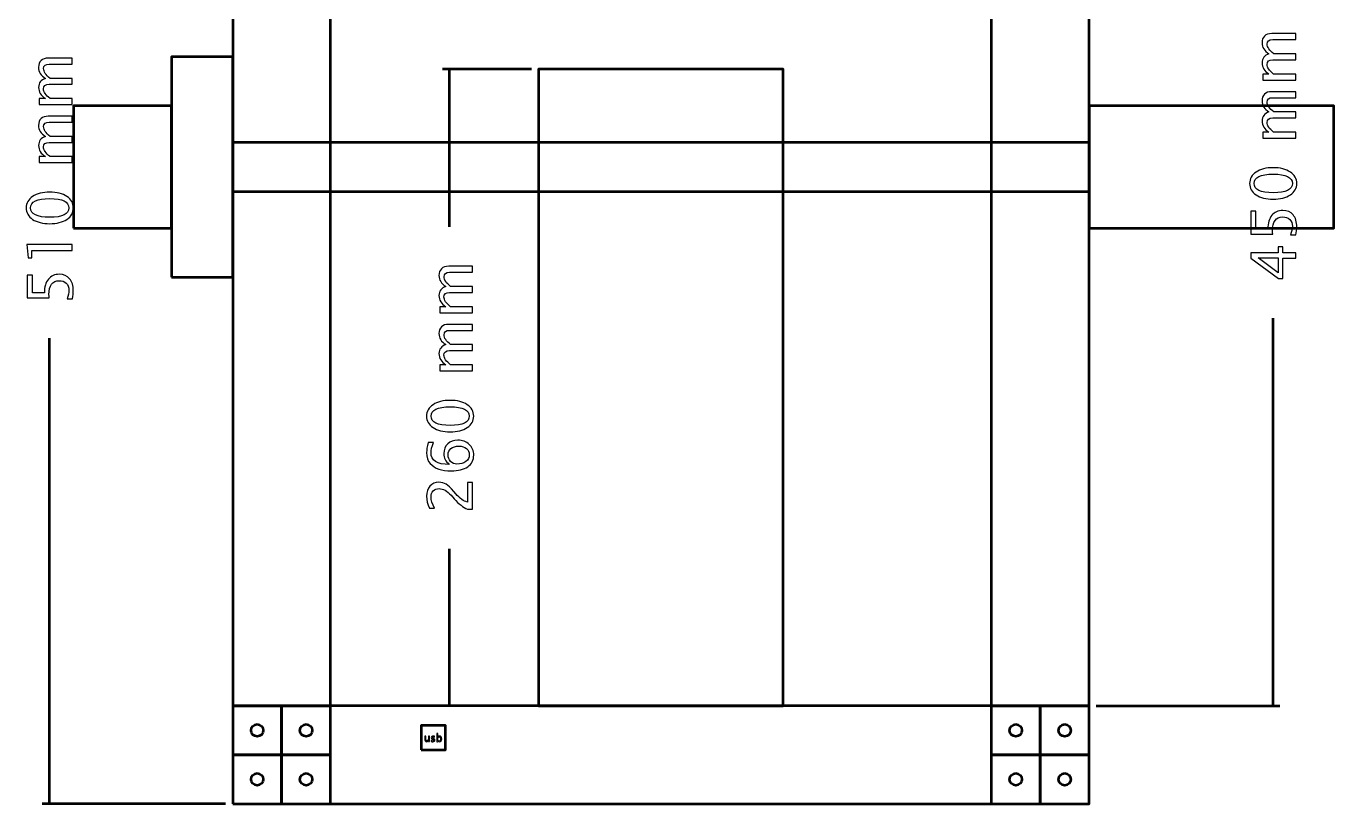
# Model space of a CAD drawing. Header units: centimetres. Extents: x -71 to 58, y -28 to 40.
# Drawn here: x -70.9 to -17.5, y -27.5 to 4.3 of the extents above; entities that cross this region are included whole.
import ezdxf

# ---------------------------------------------------------------- set-up
doc = ezdxf.new("R2010")
doc.units = ezdxf.units.CM
doc.header["$MEASUREMENT"] = 0
doc.layers.add('Layer 1', color=7, linetype='Continuous')

msp = doc.modelspace()

# ---------------------------------------------------------------- linework, layer by layer
at = {"layer": 'Layer 1', "lineweight": 53}
for points in [[(-62.5, -23.50001), (-58.5, -23.50001), (-58.5, 21.49999), (-62.5, 21.49999), (-62.5, -23.50001)], [(-31.5, -23.50001), (-27.5, -23.50001), (-27.5, 21.49999), (-31.5, 21.49999), (-31.5, -23.50001)], [(-65, -6.00001), (-62.5, -6.00001), (-62.5, 2.99999), (-65, 2.99999), (-65, -6.00001)], [(-49.99993, -23.50001), (-39.99993, -23.50001), (-39.99993, 2.49999), (-49.99993, 2.49999), (-49.99993, -23.50001)], [(-69, -4.00001), (-65, -4.00001), (-65, 0.99999), (-69, 0.99999), (-69, -4.00001)], [(-27.5, -4.00001), (-17.5, -4.00001), (-17.5, 0.99999), (-27.5, 0.99999), (-27.5, -4.00001)], [(-62.5, -2.50001), (-27.5, -2.50001), (-27.5, -0.50001), (-62.5, -0.50001), (-62.5, -2.50001)], [(-62.50001, -27.50001), (-58.50001, -27.50001), (-58.50001, -23.50001), (-62.50001, -23.50001), (-62.50001, -27.50001)], [(-62.50001, -25.50001), (-60.50001, -25.50001), (-60.50001, -23.50001), (-62.50001, -23.50001), (-62.50001, -25.50001)], [(-62.5, -27.50001), (-27.5, -27.50001), (-27.5, -23.50001), (-62.5, -23.50001), (-62.5, -27.50001)], [(-60.50001, -25.50001), (-58.50001, -25.50001), (-58.50001, -23.50001), (-60.50001, -23.50001), (-60.50001, -25.50001)], [(-31.5, -27.50001), (-27.5, -27.50001), (-27.5, -23.50001), (-31.5, -23.50001), (-31.5, -27.50001)], [(-31.5, -25.50001), (-29.5, -25.50001), (-29.5, -23.50001), (-31.5, -23.50001), (-31.5, -25.50001)], [(-29.5, -25.50001), (-27.5, -25.50001), (-27.5, -23.50001), (-29.5, -23.50001), (-29.5, -25.50001)], [(-54.80001, -25.30001), (-53.80001, -25.30001), (-53.80001, -24.30001), (-54.80001, -24.30001), (-54.80001, -25.30001)], [(-62.50001, -27.50001), (-60.50001, -27.50001), (-60.50001, -25.50001), (-62.50001, -25.50001), (-62.50001, -27.50001)], [(-60.50001, -27.50001), (-58.50001, -27.50001), (-58.50001, -25.50001), (-60.50001, -25.50001), (-60.50001, -27.50001)], [(-31.5, -27.50001), (-29.5, -27.50001), (-29.5, -25.50001), (-31.5, -25.50001), (-31.5, -27.50001)], [(-29.5, -27.50001), (-27.5, -27.50001), (-27.5, -25.50001), (-29.5, -25.50001), (-29.5, -27.50001)]]:
    msp.add_lwpolyline(points, close=True, dxfattribs=at)
for centre in [(-61.5, -24.5), (-59.5, -24.5), (-30.49999, -24.5), (-28.49999, -24.5), (-61.5, -26.5), (-59.5, -26.5), (-30.49999, -26.5), (-28.49999, -26.5)]:
    msp.add_ellipse(centre, major_axis=(0, 0.25), ratio=1, dxfattribs=at)
at = {"layer": 'Layer 1'}
for points, knots in [([(-19.05892, 2.05477), (-19.05892, 2.05477), (-20.40512, 2.05477), (-20.40512, 2.05477), (-20.40512, 2.05477), (-20.40512, 2.05477), (-20.40512, 2.29861), (-20.40512, 2.29861), (-20.40512, 2.29861), (-20.40512, 2.29861), (-20.1507, 2.29861), (-20.1507, 2.29861), (-20.1507, 2.29861), (-20.33908, 2.41757), (-20.43306, 2.56997), (-20.43306, 2.75666), (-20.43306, 2.75666), (-20.43306, 2.93657), (-20.33908, 3.05892), (-20.1507, 3.12411), (-20.1507, 3.12411), (-20.34077, 3.23968), (-20.4356, 3.39039), (-20.4356, 3.57538), (-20.4356, 3.57538), (-20.4356, 3.69349), (-20.40089, 3.78536), (-20.33104, 3.85097), (-20.33104, 3.85097), (-20.26119, 3.91659), (-20.1634, 3.94961), (-20.03767, 3.94961), (-20.03767, 3.94961), (-20.03767, 3.94961), (-19.05892, 3.94961), (-19.05892, 3.94961), (-19.05892, 3.94961), (-19.05892, 3.94961), (-19.05892, 3.70577), (-19.05892, 3.70577), (-19.05892, 3.70577), (-19.05892, 3.70577), (-19.99745, 3.70577), (-19.99745, 3.70577), (-19.99745, 3.70577), (-20.1507, 3.70577), (-20.22732, 3.64481), (-20.22732, 3.52289), (-20.22732, 3.52289), (-20.22732, 3.39631), (-20.138, 3.26339), (-19.95893, 3.12411), (-19.95893, 3.12411), (-19.95893, 3.12411), (-19.05892, 3.12411), (-19.05892, 3.12411), (-19.05892, 3.12411), (-19.05892, 3.12411), (-19.05892, 2.88027), (-19.05892, 2.88027), (-19.05892, 2.88027), (-19.05892, 2.88027), (-19.9983, 2.88027), (-19.9983, 2.88027), (-19.9983, 2.88027), (-20.15281, 2.88027), (-20.22986, 2.81846), (-20.22986, 2.69443), (-20.22986, 2.69443), (-20.22986, 2.57124), (-20.14011, 2.43916), (-19.9602, 2.29861), (-19.9602, 2.29861), (-19.9602, 2.29861), (-19.05892, 2.29861), (-19.05892, 2.29861), (-19.05892, 2.29861), (-19.05892, 2.29861), (-19.05892, 2.05477), (-19.05892, 2.05477)], [0, 0, 0, 0, 0.04761905, 0.04761905, 0.04761905, 0.04761905, 0.0952381, 0.0952381, 0.0952381, 0.0952381, 0.14285714, 0.14285714, 0.14285714, 0.14285714, 0.19047619, 0.19047619, 0.19047619, 0.19047619, 0.23809524, 0.23809524, 0.23809524, 0.23809524, 0.28571429, 0.28571429, 0.28571429, 0.28571429, 0.33333333, 0.33333333, 0.33333333, 0.33333333, 0.38095238, 0.38095238, 0.38095238, 0.38095238, 0.42857143, 0.42857143, 0.42857143, 0.42857143, 0.47619048, 0.47619048, 0.47619048, 0.47619048, 0.52380952, 0.52380952, 0.52380952, 0.52380952, 0.57142857, 0.57142857, 0.57142857, 0.57142857, 0.61904762, 0.61904762, 0.61904762, 0.61904762, 0.66666667, 0.66666667, 0.66666667, 0.66666667, 0.71428571, 0.71428571, 0.71428571, 0.71428571, 0.76190476, 0.76190476, 0.76190476, 0.76190476, 0.80952381, 0.80952381, 0.80952381, 0.80952381, 0.85714286, 0.85714286, 0.85714286, 0.85714286, 0.9047619, 0.9047619, 0.9047619, 0.9047619, 1, 1, 1, 1]), ([(-69.05893, 1.05477), (-69.05893, 1.05477), (-70.40513, 1.05477), (-70.40513, 1.05477), (-70.40513, 1.05477), (-70.40513, 1.05477), (-70.40513, 1.29861), (-70.40513, 1.29861), (-70.40513, 1.29861), (-70.40513, 1.29861), (-70.15071, 1.29861), (-70.15071, 1.29861), (-70.15071, 1.29861), (-70.33909, 1.41757), (-70.43307, 1.56997), (-70.43307, 1.75666), (-70.43307, 1.75666), (-70.43307, 1.93657), (-70.33909, 2.05892), (-70.15071, 2.12411), (-70.15071, 2.12411), (-70.34078, 2.23968), (-70.43561, 2.39039), (-70.43561, 2.57538), (-70.43561, 2.57538), (-70.43561, 2.69349), (-70.4009, 2.78536), (-70.33105, 2.85097), (-70.33105, 2.85097), (-70.2612, 2.91659), (-70.16341, 2.94961), (-70.03768, 2.94961), (-70.03768, 2.94961), (-70.03768, 2.94961), (-69.05893, 2.94961), (-69.05893, 2.94961), (-69.05893, 2.94961), (-69.05893, 2.94961), (-69.05893, 2.70577), (-69.05893, 2.70577), (-69.05893, 2.70577), (-69.05893, 2.70577), (-69.99746, 2.70577), (-69.99746, 2.70577), (-69.99746, 2.70577), (-70.15071, 2.70577), (-70.22733, 2.64481), (-70.22733, 2.52289), (-70.22733, 2.52289), (-70.22733, 2.39631), (-70.13801, 2.26339), (-69.95894, 2.12411), (-69.95894, 2.12411), (-69.95894, 2.12411), (-69.05893, 2.12411), (-69.05893, 2.12411), (-69.05893, 2.12411), (-69.05893, 2.12411), (-69.05893, 1.88027), (-69.05893, 1.88027), (-69.05893, 1.88027), (-69.05893, 1.88027), (-69.99831, 1.88027), (-69.99831, 1.88027), (-69.99831, 1.88027), (-70.15282, 1.88027), (-70.22987, 1.81846), (-70.22987, 1.69443), (-70.22987, 1.69443), (-70.22987, 1.57124), (-70.14012, 1.43916), (-69.96021, 1.29861), (-69.96021, 1.29861), (-69.96021, 1.29861), (-69.05893, 1.29861), (-69.05893, 1.29861), (-69.05893, 1.29861), (-69.05893, 1.29861), (-69.05893, 1.05477), (-69.05893, 1.05477)], [0, 0, 0, 0, 0.04761905, 0.04761905, 0.04761905, 0.04761905, 0.0952381, 0.0952381, 0.0952381, 0.0952381, 0.14285714, 0.14285714, 0.14285714, 0.14285714, 0.19047619, 0.19047619, 0.19047619, 0.19047619, 0.23809524, 0.23809524, 0.23809524, 0.23809524, 0.28571429, 0.28571429, 0.28571429, 0.28571429, 0.33333333, 0.33333333, 0.33333333, 0.33333333, 0.38095238, 0.38095238, 0.38095238, 0.38095238, 0.42857143, 0.42857143, 0.42857143, 0.42857143, 0.47619048, 0.47619048, 0.47619048, 0.47619048, 0.52380952, 0.52380952, 0.52380952, 0.52380952, 0.57142857, 0.57142857, 0.57142857, 0.57142857, 0.61904762, 0.61904762, 0.61904762, 0.61904762, 0.66666667, 0.66666667, 0.66666667, 0.66666667, 0.71428571, 0.71428571, 0.71428571, 0.71428571, 0.76190476, 0.76190476, 0.76190476, 0.76190476, 0.80952381, 0.80952381, 0.80952381, 0.80952381, 0.85714286, 0.85714286, 0.85714286, 0.85714286, 0.9047619, 0.9047619, 0.9047619, 0.9047619, 1, 1, 1, 1]), ([(-19.05892, -0.31674), (-19.05892, -0.31674), (-20.40512, -0.31674), (-20.40512, -0.31674), (-20.40512, -0.31674), (-20.40512, -0.31674), (-20.40512, -0.0729), (-20.40512, -0.0729), (-20.40512, -0.0729), (-20.40512, -0.0729), (-20.1507, -0.0729), (-20.1507, -0.0729), (-20.1507, -0.0729), (-20.33908, 0.04606), (-20.43306, 0.19846), (-20.43306, 0.38515), (-20.43306, 0.38515), (-20.43306, 0.56506), (-20.33908, 0.68741), (-20.1507, 0.7526), (-20.1507, 0.7526), (-20.34077, 0.86817), (-20.4356, 1.01888), (-20.4356, 1.20387), (-20.4356, 1.20387), (-20.4356, 1.32198), (-20.40089, 1.41385), (-20.33104, 1.47946), (-20.33104, 1.47946), (-20.26119, 1.54508), (-20.1634, 1.5781), (-20.03767, 1.5781), (-20.03767, 1.5781), (-20.03767, 1.5781), (-19.05892, 1.5781), (-19.05892, 1.5781), (-19.05892, 1.5781), (-19.05892, 1.5781), (-19.05892, 1.33426), (-19.05892, 1.33426), (-19.05892, 1.33426), (-19.05892, 1.33426), (-19.99745, 1.33426), (-19.99745, 1.33426), (-19.99745, 1.33426), (-20.1507, 1.33426), (-20.22732, 1.2733), (-20.22732, 1.15138), (-20.22732, 1.15138), (-20.22732, 1.0248), (-20.138, 0.89188), (-19.95893, 0.7526), (-19.95893, 0.7526), (-19.95893, 0.7526), (-19.05892, 0.7526), (-19.05892, 0.7526), (-19.05892, 0.7526), (-19.05892, 0.7526), (-19.05892, 0.50876), (-19.05892, 0.50876), (-19.05892, 0.50876), (-19.05892, 0.50876), (-19.9983, 0.50876), (-19.9983, 0.50876), (-19.9983, 0.50876), (-20.15281, 0.50876), (-20.22986, 0.44695), (-20.22986, 0.32292), (-20.22986, 0.32292), (-20.22986, 0.19973), (-20.14011, 0.06765), (-19.9602, -0.0729), (-19.9602, -0.0729), (-19.9602, -0.0729), (-19.05892, -0.0729), (-19.05892, -0.0729), (-19.05892, -0.0729), (-19.05892, -0.0729), (-19.05892, -0.31674), (-19.05892, -0.31674)], [0, 0, 0, 0, 0.04761905, 0.04761905, 0.04761905, 0.04761905, 0.0952381, 0.0952381, 0.0952381, 0.0952381, 0.14285714, 0.14285714, 0.14285714, 0.14285714, 0.19047619, 0.19047619, 0.19047619, 0.19047619, 0.23809524, 0.23809524, 0.23809524, 0.23809524, 0.28571429, 0.28571429, 0.28571429, 0.28571429, 0.33333333, 0.33333333, 0.33333333, 0.33333333, 0.38095238, 0.38095238, 0.38095238, 0.38095238, 0.42857143, 0.42857143, 0.42857143, 0.42857143, 0.47619048, 0.47619048, 0.47619048, 0.47619048, 0.52380952, 0.52380952, 0.52380952, 0.52380952, 0.57142857, 0.57142857, 0.57142857, 0.57142857, 0.61904762, 0.61904762, 0.61904762, 0.61904762, 0.66666667, 0.66666667, 0.66666667, 0.66666667, 0.71428571, 0.71428571, 0.71428571, 0.71428571, 0.76190476, 0.76190476, 0.76190476, 0.76190476, 0.80952381, 0.80952381, 0.80952381, 0.80952381, 0.85714286, 0.85714286, 0.85714286, 0.85714286, 0.9047619, 0.9047619, 0.9047619, 0.9047619, 1, 1, 1, 1]), ([(-69.05893, -1.31674), (-69.05893, -1.31674), (-70.40513, -1.31674), (-70.40513, -1.31674), (-70.40513, -1.31674), (-70.40513, -1.31674), (-70.40513, -1.0729), (-70.40513, -1.0729), (-70.40513, -1.0729), (-70.40513, -1.0729), (-70.15071, -1.0729), (-70.15071, -1.0729), (-70.15071, -1.0729), (-70.33909, -0.95394), (-70.43307, -0.80154), (-70.43307, -0.61485), (-70.43307, -0.61485), (-70.43307, -0.43494), (-70.33909, -0.31259), (-70.15071, -0.2474), (-70.15071, -0.2474), (-70.34078, -0.13183), (-70.43561, 0.01888), (-70.43561, 0.20387), (-70.43561, 0.20387), (-70.43561, 0.32198), (-70.4009, 0.41385), (-70.33105, 0.47946), (-70.33105, 0.47946), (-70.2612, 0.54508), (-70.16341, 0.5781), (-70.03768, 0.5781), (-70.03768, 0.5781), (-70.03768, 0.5781), (-69.05893, 0.5781), (-69.05893, 0.5781), (-69.05893, 0.5781), (-69.05893, 0.5781), (-69.05893, 0.33426), (-69.05893, 0.33426), (-69.05893, 0.33426), (-69.05893, 0.33426), (-69.99746, 0.33426), (-69.99746, 0.33426), (-69.99746, 0.33426), (-70.15071, 0.33426), (-70.22733, 0.2733), (-70.22733, 0.15138), (-70.22733, 0.15138), (-70.22733, 0.0248), (-70.13801, -0.10812), (-69.95894, -0.2474), (-69.95894, -0.2474), (-69.95894, -0.2474), (-69.05893, -0.2474), (-69.05893, -0.2474), (-69.05893, -0.2474), (-69.05893, -0.2474), (-69.05893, -0.49124), (-69.05893, -0.49124), (-69.05893, -0.49124), (-69.05893, -0.49124), (-69.99831, -0.49124), (-69.99831, -0.49124), (-69.99831, -0.49124), (-70.15282, -0.49124), (-70.22987, -0.55305), (-70.22987, -0.67708), (-70.22987, -0.67708), (-70.22987, -0.80027), (-70.14012, -0.93235), (-69.96021, -1.0729), (-69.96021, -1.0729), (-69.96021, -1.0729), (-69.05893, -1.0729), (-69.05893, -1.0729), (-69.05893, -1.0729), (-69.05893, -1.0729), (-69.05893, -1.31674), (-69.05893, -1.31674)], [0, 0, 0, 0, 0.04761905, 0.04761905, 0.04761905, 0.04761905, 0.0952381, 0.0952381, 0.0952381, 0.0952381, 0.14285714, 0.14285714, 0.14285714, 0.14285714, 0.19047619, 0.19047619, 0.19047619, 0.19047619, 0.23809524, 0.23809524, 0.23809524, 0.23809524, 0.28571429, 0.28571429, 0.28571429, 0.28571429, 0.33333333, 0.33333333, 0.33333333, 0.33333333, 0.38095238, 0.38095238, 0.38095238, 0.38095238, 0.42857143, 0.42857143, 0.42857143, 0.42857143, 0.47619048, 0.47619048, 0.47619048, 0.47619048, 0.52380952, 0.52380952, 0.52380952, 0.52380952, 0.57142857, 0.57142857, 0.57142857, 0.57142857, 0.61904762, 0.61904762, 0.61904762, 0.61904762, 0.66666667, 0.66666667, 0.66666667, 0.66666667, 0.71428571, 0.71428571, 0.71428571, 0.71428571, 0.76190476, 0.76190476, 0.76190476, 0.76190476, 0.80952381, 0.80952381, 0.80952381, 0.80952381, 0.85714286, 0.85714286, 0.85714286, 0.85714286, 0.9047619, 0.9047619, 0.9047619, 0.9047619, 1, 1, 1, 1]), ([(-19.0132, -2.16756), (-19.0132, -2.36018), (-19.10168, -2.51554), (-19.27821, -2.63323), (-19.27821, -2.63323), (-19.45474, -2.75134), (-19.68757, -2.81018), (-19.97713, -2.81018), (-19.97713, -2.81018), (-20.26669, -2.81018), (-20.49952, -2.75134), (-20.67605, -2.63323), (-20.67605, -2.63323), (-20.85258, -2.51554), (-20.94106, -2.36018), (-20.94106, -2.16756), (-20.94106, -2.16756), (-20.94106, -1.9741), (-20.85301, -1.81873), (-20.6769, -1.70105), (-20.6769, -1.70105), (-20.50079, -1.58378), (-20.26754, -1.52494), (-19.97713, -1.52494), (-19.97713, -1.52494), (-19.68757, -1.52494), (-19.45474, -1.58378), (-19.27821, -1.70105), (-19.27821, -1.70105), (-19.10168, -1.81873), (-19.0132, -1.9741), (-19.0132, -2.16756)], [0, 0, 0, 0, 0.11111111, 0.11111111, 0.11111111, 0.11111111, 0.22222222, 0.22222222, 0.22222222, 0.22222222, 0.33333333, 0.33333333, 0.33333333, 0.33333333, 0.44444444, 0.44444444, 0.44444444, 0.44444444, 0.55555556, 0.55555556, 0.55555556, 0.55555556, 0.66666667, 0.66666667, 0.66666667, 0.66666667, 0.77777778, 0.77777778, 0.77777778, 0.77777778, 1, 1, 1, 1]), ([(-19.19608, -2.16798), (-19.19608, -1.91356), (-19.45643, -1.78656), (-19.97713, -1.78656), (-19.97713, -1.78656), (-20.49783, -1.78656), (-20.75818, -1.91356), (-20.75818, -2.16798), (-20.75818, -2.16798), (-20.75818, -2.42156), (-20.49783, -2.54856), (-19.97713, -2.54856), (-19.97713, -2.54856), (-19.45643, -2.54856), (-19.19608, -2.42156), (-19.19608, -2.16798)], [0, 0, 0, 0, 0.2, 0.2, 0.2, 0.2, 0.4, 0.4, 0.4, 0.4, 0.6, 0.6, 0.6, 0.6, 1, 1, 1, 1]), ([(-69.01321, -3.16756), (-69.01321, -3.36018), (-69.10169, -3.51554), (-69.27822, -3.63323), (-69.27822, -3.63323), (-69.45475, -3.75134), (-69.68758, -3.81018), (-69.97714, -3.81018), (-69.97714, -3.81018), (-70.2667, -3.81018), (-70.49953, -3.75134), (-70.67606, -3.63323), (-70.67606, -3.63323), (-70.85259, -3.51554), (-70.94107, -3.36018), (-70.94107, -3.16756), (-70.94107, -3.16756), (-70.94107, -2.9741), (-70.85302, -2.81873), (-70.67691, -2.70105), (-70.67691, -2.70105), (-70.5008, -2.58378), (-70.26755, -2.52494), (-69.97714, -2.52494), (-69.97714, -2.52494), (-69.68758, -2.52494), (-69.45475, -2.58378), (-69.27822, -2.70105), (-69.27822, -2.70105), (-69.10169, -2.81873), (-69.01321, -2.9741), (-69.01321, -3.16756)], [0, 0, 0, 0, 0.11111111, 0.11111111, 0.11111111, 0.11111111, 0.22222222, 0.22222222, 0.22222222, 0.22222222, 0.33333333, 0.33333333, 0.33333333, 0.33333333, 0.44444444, 0.44444444, 0.44444444, 0.44444444, 0.55555556, 0.55555556, 0.55555556, 0.55555556, 0.66666667, 0.66666667, 0.66666667, 0.66666667, 0.77777778, 0.77777778, 0.77777778, 0.77777778, 1, 1, 1, 1]), ([(-69.19609, -3.16798), (-69.19609, -2.91356), (-69.45644, -2.78656), (-69.97714, -2.78656), (-69.97714, -2.78656), (-70.49784, -2.78656), (-70.75819, -2.91356), (-70.75819, -3.16798), (-70.75819, -3.16798), (-70.75819, -3.42156), (-70.49784, -3.54856), (-69.97714, -3.54856), (-69.97714, -3.54856), (-69.45644, -3.54856), (-69.19609, -3.42156), (-69.19609, -3.16798)], [0, 0, 0, 0, 0.2, 0.2, 0.2, 0.2, 0.4, 0.4, 0.4, 0.4, 0.6, 0.6, 0.6, 0.6, 1, 1, 1, 1]), ([(-19.0513, -4.26645), (-19.0513, -4.26645), (-19.26974, -4.26645), (-19.26974, -4.26645), (-19.26974, -4.26645), (-19.22063, -4.14495), (-19.19608, -4.02981), (-19.19608, -3.91974), (-19.19608, -3.91974), (-19.19608, -3.79951), (-19.23164, -3.70469), (-19.30276, -3.63568), (-19.30276, -3.63568), (-19.37388, -3.56668), (-19.47167, -3.53239), (-19.59613, -3.53239), (-19.59613, -3.53239), (-19.7299, -3.53239), (-19.83235, -3.58107), (-19.90305, -3.67844), (-19.90305, -3.67844), (-19.97374, -3.77581), (-20.00888, -3.91678), (-20.00888, -4.10093), (-20.00888, -4.10093), (-20.00888, -4.14368), (-20.00592, -4.18898), (-19.99999, -4.23597), (-19.99999, -4.23597), (-19.99999, -4.23597), (-20.89534, -4.23597), (-20.89534, -4.23597), (-20.89534, -4.23597), (-20.89534, -4.23597), (-20.89534, -3.30633), (-20.89534, -3.30633), (-20.89534, -3.30633), (-20.89534, -3.30633), (-20.68198, -3.30633), (-20.68198, -3.30633), (-20.68198, -3.30633), (-20.68198, -3.30633), (-20.68198, -4.02261), (-20.68198, -4.02261), (-20.68198, -4.02261), (-20.68198, -4.02261), (-20.19684, -4.02261), (-20.19684, -4.02261), (-20.19684, -4.02261), (-20.19684, -3.78639), (-20.14265, -3.60224), (-20.03428, -3.46974), (-20.03428, -3.46974), (-19.92633, -3.33723), (-19.77647, -3.27077), (-19.5847, -3.27077), (-19.5847, -3.27077), (-19.40605, -3.27077), (-19.26635, -3.33088), (-19.16518, -3.45111), (-19.16518, -3.45111), (-19.064, -3.57134), (-19.0132, -3.73728), (-19.0132, -3.94895), (-19.0132, -3.94895), (-19.0132, -4.04335), (-19.0259, -4.14919), (-19.0513, -4.26645)], [0, 0, 0, 0, 0.05555556, 0.05555556, 0.05555556, 0.05555556, 0.11111111, 0.11111111, 0.11111111, 0.11111111, 0.16666667, 0.16666667, 0.16666667, 0.16666667, 0.22222222, 0.22222222, 0.22222222, 0.22222222, 0.27777778, 0.27777778, 0.27777778, 0.27777778, 0.33333333, 0.33333333, 0.33333333, 0.33333333, 0.38888889, 0.38888889, 0.38888889, 0.38888889, 0.44444444, 0.44444444, 0.44444444, 0.44444444, 0.5, 0.5, 0.5, 0.5, 0.55555556, 0.55555556, 0.55555556, 0.55555556, 0.61111111, 0.61111111, 0.61111111, 0.61111111, 0.66666667, 0.66666667, 0.66666667, 0.66666667, 0.72222222, 0.72222222, 0.72222222, 0.72222222, 0.77777778, 0.77777778, 0.77777778, 0.77777778, 0.83333333, 0.83333333, 0.83333333, 0.83333333, 0.88888889, 0.88888889, 0.88888889, 0.88888889, 1, 1, 1, 1]), ([(-69.05893, -4.91085), (-69.05893, -4.91085), (-70.71247, -4.91085), (-70.71247, -4.91085), (-70.71247, -4.91085), (-70.71247, -4.91085), (-70.71247, -5.20295), (-70.71247, -5.20295), (-70.71247, -5.20295), (-70.71247, -5.20295), (-70.86487, -5.20295), (-70.86487, -5.20295), (-70.86487, -5.20295), (-70.86487, -5.20295), (-70.91059, -4.66701), (-70.91059, -4.66701), (-70.91059, -4.66701), (-70.91059, -4.66701), (-69.05893, -4.66701), (-69.05893, -4.66701), (-69.05893, -4.66701), (-69.05893, -4.66701), (-69.05893, -4.91085), (-69.05893, -4.91085)], [0, 0, 0, 0, 0.14285714, 0.14285714, 0.14285714, 0.14285714, 0.28571429, 0.28571429, 0.28571429, 0.28571429, 0.42857143, 0.42857143, 0.42857143, 0.42857143, 0.57142857, 0.57142857, 0.57142857, 0.57142857, 0.71428571, 0.71428571, 0.71428571, 0.71428571, 1, 1, 1, 1]), ([(-19.05892, -5.22488), (-19.05892, -5.22488), (-19.57962, -5.22488), (-19.57962, -5.22488), (-19.57962, -5.22488), (-19.57962, -5.22488), (-19.57962, -6.05292), (-19.57962, -6.05292), (-19.57962, -6.05292), (-19.57962, -6.05292), (-19.76504, -6.05292), (-19.76504, -6.05292), (-19.76504, -6.05292), (-19.76504, -6.05292), (-20.89534, -5.22488), (-20.89534, -5.22488), (-20.89534, -5.22488), (-20.89534, -5.22488), (-20.89534, -4.99628), (-20.89534, -4.99628), (-20.89534, -4.99628), (-20.89534, -4.99628), (-19.78028, -4.99628), (-19.78028, -4.99628), (-19.78028, -4.99628), (-19.78028, -4.99628), (-19.78028, -4.7499), (-19.78028, -4.7499), (-19.78028, -4.7499), (-19.78028, -4.7499), (-19.57962, -4.7499), (-19.57962, -4.7499), (-19.57962, -4.7499), (-19.57962, -4.7499), (-19.57962, -4.99628), (-19.57962, -4.99628), (-19.57962, -4.99628), (-19.57962, -4.99628), (-19.05892, -4.99628), (-19.05892, -4.99628), (-19.05892, -4.99628), (-19.05892, -4.99628), (-19.05892, -5.22488), (-19.05892, -5.22488)], [0, 0, 0, 0, 0.08333333, 0.08333333, 0.08333333, 0.08333333, 0.16666667, 0.16666667, 0.16666667, 0.16666667, 0.25, 0.25, 0.25, 0.25, 0.33333333, 0.33333333, 0.33333333, 0.33333333, 0.41666667, 0.41666667, 0.41666667, 0.41666667, 0.5, 0.5, 0.5, 0.5, 0.58333333, 0.58333333, 0.58333333, 0.58333333, 0.66666667, 0.66666667, 0.66666667, 0.66666667, 0.75, 0.75, 0.75, 0.75, 0.83333333, 0.83333333, 0.83333333, 0.83333333, 1, 1, 1, 1]), ([(-19.78028, -5.81204), (-19.78028, -5.81204), (-19.78028, -5.20964), (-19.78028, -5.20964), (-19.78028, -5.20964), (-19.78028, -5.20964), (-20.59393, -5.20964), (-20.59393, -5.20964), (-20.59393, -5.20964), (-20.59393, -5.20964), (-19.78028, -5.81204), (-19.78028, -5.81204)], [0, 0, 0, 0, 0.25, 0.25, 0.25, 0.25, 0.5, 0.5, 0.5, 0.5, 1, 1, 1, 1]), ([(-69.05131, -6.87258), (-69.05131, -6.87258), (-69.26975, -6.87258), (-69.26975, -6.87258), (-69.26975, -6.87258), (-69.22064, -6.75108), (-69.19609, -6.63594), (-69.19609, -6.52587), (-69.19609, -6.52587), (-69.19609, -6.40564), (-69.23165, -6.31082), (-69.30277, -6.24181), (-69.30277, -6.24181), (-69.37389, -6.17281), (-69.47168, -6.13852), (-69.59614, -6.13852), (-69.59614, -6.13852), (-69.72991, -6.13852), (-69.83236, -6.1872), (-69.90306, -6.28457), (-69.90306, -6.28457), (-69.97375, -6.38194), (-70.00889, -6.52291), (-70.00889, -6.70706), (-70.00889, -6.70706), (-70.00889, -6.74981), (-70.00593, -6.79511), (-70, -6.8421), (-70, -6.8421), (-70, -6.8421), (-70.89535, -6.8421), (-70.89535, -6.8421), (-70.89535, -6.8421), (-70.89535, -6.8421), (-70.89535, -5.91246), (-70.89535, -5.91246), (-70.89535, -5.91246), (-70.89535, -5.91246), (-70.68199, -5.91246), (-70.68199, -5.91246), (-70.68199, -5.91246), (-70.68199, -5.91246), (-70.68199, -6.62874), (-70.68199, -6.62874), (-70.68199, -6.62874), (-70.68199, -6.62874), (-70.19685, -6.62874), (-70.19685, -6.62874), (-70.19685, -6.62874), (-70.19685, -6.39252), (-70.14266, -6.20837), (-70.03429, -6.07587), (-70.03429, -6.07587), (-69.92634, -5.94336), (-69.77648, -5.8769), (-69.58471, -5.8769), (-69.58471, -5.8769), (-69.40606, -5.8769), (-69.26636, -5.93701), (-69.16519, -6.05724), (-69.16519, -6.05724), (-69.06401, -6.17747), (-69.01321, -6.34341), (-69.01321, -6.55508), (-69.01321, -6.55508), (-69.01321, -6.64948), (-69.02591, -6.75532), (-69.05131, -6.87258)], [0, 0, 0, 0, 0.05555556, 0.05555556, 0.05555556, 0.05555556, 0.11111111, 0.11111111, 0.11111111, 0.11111111, 0.16666667, 0.16666667, 0.16666667, 0.16666667, 0.22222222, 0.22222222, 0.22222222, 0.22222222, 0.27777778, 0.27777778, 0.27777778, 0.27777778, 0.33333333, 0.33333333, 0.33333333, 0.33333333, 0.38888889, 0.38888889, 0.38888889, 0.38888889, 0.44444444, 0.44444444, 0.44444444, 0.44444444, 0.5, 0.5, 0.5, 0.5, 0.55555556, 0.55555556, 0.55555556, 0.55555556, 0.61111111, 0.61111111, 0.61111111, 0.61111111, 0.66666667, 0.66666667, 0.66666667, 0.66666667, 0.72222222, 0.72222222, 0.72222222, 0.72222222, 0.77777778, 0.77777778, 0.77777778, 0.77777778, 0.83333333, 0.83333333, 0.83333333, 0.83333333, 0.88888889, 0.88888889, 0.88888889, 0.88888889, 1, 1, 1, 1]), ([(-52.69551, -7.44523), (-52.69551, -7.44523), (-54.04171, -7.44523), (-54.04171, -7.44523), (-54.04171, -7.44523), (-54.04171, -7.44523), (-54.04171, -7.20139), (-54.04171, -7.20139), (-54.04171, -7.20139), (-54.04171, -7.20139), (-53.78729, -7.20139), (-53.78729, -7.20139), (-53.78729, -7.20139), (-53.97567, -7.08243), (-54.06965, -6.93003), (-54.06965, -6.74334), (-54.06965, -6.74334), (-54.06965, -6.56343), (-53.97567, -6.44108), (-53.78729, -6.37589), (-53.78729, -6.37589), (-53.97736, -6.26032), (-54.07219, -6.10961), (-54.07219, -5.92462), (-54.07219, -5.92462), (-54.07219, -5.80651), (-54.03748, -5.71464), (-53.96763, -5.64903), (-53.96763, -5.64903), (-53.89778, -5.58341), (-53.79999, -5.55039), (-53.67426, -5.55039), (-53.67426, -5.55039), (-53.67426, -5.55039), (-52.69551, -5.55039), (-52.69551, -5.55039), (-52.69551, -5.55039), (-52.69551, -5.55039), (-52.69551, -5.79423), (-52.69551, -5.79423), (-52.69551, -5.79423), (-52.69551, -5.79423), (-53.63404, -5.79423), (-53.63404, -5.79423), (-53.63404, -5.79423), (-53.78729, -5.79423), (-53.86391, -5.85519), (-53.86391, -5.97711), (-53.86391, -5.97711), (-53.86391, -6.10369), (-53.77459, -6.23661), (-53.59552, -6.37589), (-53.59552, -6.37589), (-53.59552, -6.37589), (-52.69551, -6.37589), (-52.69551, -6.37589), (-52.69551, -6.37589), (-52.69551, -6.37589), (-52.69551, -6.61973), (-52.69551, -6.61973), (-52.69551, -6.61973), (-52.69551, -6.61973), (-53.63489, -6.61973), (-53.63489, -6.61973), (-53.63489, -6.61973), (-53.7894, -6.61973), (-53.86645, -6.68154), (-53.86645, -6.80557), (-53.86645, -6.80557), (-53.86645, -6.92876), (-53.7767, -7.06084), (-53.59679, -7.20139), (-53.59679, -7.20139), (-53.59679, -7.20139), (-52.69551, -7.20139), (-52.69551, -7.20139), (-52.69551, -7.20139), (-52.69551, -7.20139), (-52.69551, -7.44523), (-52.69551, -7.44523)], [0, 0, 0, 0, 0.04761905, 0.04761905, 0.04761905, 0.04761905, 0.0952381, 0.0952381, 0.0952381, 0.0952381, 0.14285714, 0.14285714, 0.14285714, 0.14285714, 0.19047619, 0.19047619, 0.19047619, 0.19047619, 0.23809524, 0.23809524, 0.23809524, 0.23809524, 0.28571429, 0.28571429, 0.28571429, 0.28571429, 0.33333333, 0.33333333, 0.33333333, 0.33333333, 0.38095238, 0.38095238, 0.38095238, 0.38095238, 0.42857143, 0.42857143, 0.42857143, 0.42857143, 0.47619048, 0.47619048, 0.47619048, 0.47619048, 0.52380952, 0.52380952, 0.52380952, 0.52380952, 0.57142857, 0.57142857, 0.57142857, 0.57142857, 0.61904762, 0.61904762, 0.61904762, 0.61904762, 0.66666667, 0.66666667, 0.66666667, 0.66666667, 0.71428571, 0.71428571, 0.71428571, 0.71428571, 0.76190476, 0.76190476, 0.76190476, 0.76190476, 0.80952381, 0.80952381, 0.80952381, 0.80952381, 0.85714286, 0.85714286, 0.85714286, 0.85714286, 0.9047619, 0.9047619, 0.9047619, 0.9047619, 1, 1, 1, 1]), ([(-52.69551, -9.81674), (-52.69551, -9.81674), (-54.04171, -9.81674), (-54.04171, -9.81674), (-54.04171, -9.81674), (-54.04171, -9.81674), (-54.04171, -9.5729), (-54.04171, -9.5729), (-54.04171, -9.5729), (-54.04171, -9.5729), (-53.78729, -9.5729), (-53.78729, -9.5729), (-53.78729, -9.5729), (-53.97567, -9.45394), (-54.06965, -9.30154), (-54.06965, -9.11485), (-54.06965, -9.11485), (-54.06965, -8.93494), (-53.97567, -8.81259), (-53.78729, -8.7474), (-53.78729, -8.7474), (-53.97736, -8.63183), (-54.07219, -8.48112), (-54.07219, -8.29613), (-54.07219, -8.29613), (-54.07219, -8.17802), (-54.03748, -8.08615), (-53.96763, -8.02054), (-53.96763, -8.02054), (-53.89778, -7.95492), (-53.79999, -7.9219), (-53.67426, -7.9219), (-53.67426, -7.9219), (-53.67426, -7.9219), (-52.69551, -7.9219), (-52.69551, -7.9219), (-52.69551, -7.9219), (-52.69551, -7.9219), (-52.69551, -8.16574), (-52.69551, -8.16574), (-52.69551, -8.16574), (-52.69551, -8.16574), (-53.63404, -8.16574), (-53.63404, -8.16574), (-53.63404, -8.16574), (-53.78729, -8.16574), (-53.86391, -8.2267), (-53.86391, -8.34862), (-53.86391, -8.34862), (-53.86391, -8.4752), (-53.77459, -8.60812), (-53.59552, -8.7474), (-53.59552, -8.7474), (-53.59552, -8.7474), (-52.69551, -8.7474), (-52.69551, -8.7474), (-52.69551, -8.7474), (-52.69551, -8.7474), (-52.69551, -8.99124), (-52.69551, -8.99124), (-52.69551, -8.99124), (-52.69551, -8.99124), (-53.63489, -8.99124), (-53.63489, -8.99124), (-53.63489, -8.99124), (-53.7894, -8.99124), (-53.86645, -9.05305), (-53.86645, -9.17708), (-53.86645, -9.17708), (-53.86645, -9.30027), (-53.7767, -9.43235), (-53.59679, -9.5729), (-53.59679, -9.5729), (-53.59679, -9.5729), (-52.69551, -9.5729), (-52.69551, -9.5729), (-52.69551, -9.5729), (-52.69551, -9.5729), (-52.69551, -9.81674), (-52.69551, -9.81674)], [0, 0, 0, 0, 0.04761905, 0.04761905, 0.04761905, 0.04761905, 0.0952381, 0.0952381, 0.0952381, 0.0952381, 0.14285714, 0.14285714, 0.14285714, 0.14285714, 0.19047619, 0.19047619, 0.19047619, 0.19047619, 0.23809524, 0.23809524, 0.23809524, 0.23809524, 0.28571429, 0.28571429, 0.28571429, 0.28571429, 0.33333333, 0.33333333, 0.33333333, 0.33333333, 0.38095238, 0.38095238, 0.38095238, 0.38095238, 0.42857143, 0.42857143, 0.42857143, 0.42857143, 0.47619048, 0.47619048, 0.47619048, 0.47619048, 0.52380952, 0.52380952, 0.52380952, 0.52380952, 0.57142857, 0.57142857, 0.57142857, 0.57142857, 0.61904762, 0.61904762, 0.61904762, 0.61904762, 0.66666667, 0.66666667, 0.66666667, 0.66666667, 0.71428571, 0.71428571, 0.71428571, 0.71428571, 0.76190476, 0.76190476, 0.76190476, 0.76190476, 0.80952381, 0.80952381, 0.80952381, 0.80952381, 0.85714286, 0.85714286, 0.85714286, 0.85714286, 0.9047619, 0.9047619, 0.9047619, 0.9047619, 1, 1, 1, 1]), ([(-52.64979, -11.66756), (-52.64979, -11.86018), (-52.73827, -12.01554), (-52.9148, -12.13323), (-52.9148, -12.13323), (-53.09133, -12.25134), (-53.32416, -12.31018), (-53.61372, -12.31018), (-53.61372, -12.31018), (-53.90328, -12.31018), (-54.13611, -12.25134), (-54.31264, -12.13323), (-54.31264, -12.13323), (-54.48917, -12.01554), (-54.57765, -11.86018), (-54.57765, -11.66756), (-54.57765, -11.66756), (-54.57765, -11.4741), (-54.4896, -11.31873), (-54.31349, -11.20105), (-54.31349, -11.20105), (-54.13738, -11.08378), (-53.90413, -11.02494), (-53.61372, -11.02494), (-53.61372, -11.02494), (-53.32416, -11.02494), (-53.09133, -11.08378), (-52.9148, -11.20105), (-52.9148, -11.20105), (-52.73827, -11.31873), (-52.64979, -11.4741), (-52.64979, -11.66756)], [0, 0, 0, 0, 0.11111111, 0.11111111, 0.11111111, 0.11111111, 0.22222222, 0.22222222, 0.22222222, 0.22222222, 0.33333333, 0.33333333, 0.33333333, 0.33333333, 0.44444444, 0.44444444, 0.44444444, 0.44444444, 0.55555556, 0.55555556, 0.55555556, 0.55555556, 0.66666667, 0.66666667, 0.66666667, 0.66666667, 0.77777778, 0.77777778, 0.77777778, 0.77777778, 1, 1, 1, 1]), ([(-52.83267, -11.66798), (-52.83267, -11.41356), (-53.09302, -11.28656), (-53.61372, -11.28656), (-53.61372, -11.28656), (-54.13442, -11.28656), (-54.39477, -11.41356), (-54.39477, -11.66798), (-54.39477, -11.66798), (-54.39477, -11.92156), (-54.13442, -12.04856), (-53.61372, -12.04856), (-53.61372, -12.04856), (-53.09302, -12.04856), (-52.83267, -11.92156), (-52.83267, -11.66798)], [0, 0, 0, 0, 0.2, 0.2, 0.2, 0.2, 0.4, 0.4, 0.4, 0.4, 0.6, 0.6, 0.6, 0.6, 1, 1, 1, 1]), ([(-53.64716, -13.63945), (-53.79829, -13.52261), (-53.87407, -13.37571), (-53.87407, -13.19876), (-53.87407, -13.19876), (-53.87407, -13.03832), (-53.82073, -12.90708), (-53.71447, -12.80464), (-53.71447, -12.80464), (-53.60822, -12.70261), (-53.47233, -12.65139), (-53.30596, -12.65139), (-53.30596, -12.65139), (-53.11503, -12.65139), (-52.95798, -12.70854), (-52.83479, -12.82326), (-52.83479, -12.82326), (-52.7116, -12.93799), (-52.64979, -13.08361), (-52.64979, -13.26099), (-52.64979, -13.26099), (-52.64979, -13.4625), (-52.73149, -13.62082), (-52.89448, -13.7347), (-52.89448, -13.7347), (-53.05788, -13.849), (-53.28352, -13.90615), (-53.57223, -13.90615), (-53.57223, -13.90615), (-53.96085, -13.90615), (-54.24576, -13.80624), (-54.42779, -13.60685), (-54.42779, -13.60685), (-54.5277, -13.49848), (-54.57765, -13.34862), (-54.57765, -13.1577), (-54.57765, -13.1577), (-54.57765, -13.04678), (-54.55479, -12.9092), (-54.50907, -12.74537), (-54.50907, -12.74537), (-54.50907, -12.74537), (-54.29571, -12.74537), (-54.29571, -12.74537), (-54.29571, -12.74537), (-54.36175, -12.91851), (-54.39477, -13.06075), (-54.39477, -13.17251), (-54.39477, -13.17251), (-54.39477, -13.48366), (-54.14543, -13.63945), (-53.64716, -13.63945)], [0, 0, 0, 0, 0.07142857, 0.07142857, 0.07142857, 0.07142857, 0.14285714, 0.14285714, 0.14285714, 0.14285714, 0.21428571, 0.21428571, 0.21428571, 0.21428571, 0.28571429, 0.28571429, 0.28571429, 0.28571429, 0.35714286, 0.35714286, 0.35714286, 0.35714286, 0.42857143, 0.42857143, 0.42857143, 0.42857143, 0.5, 0.5, 0.5, 0.5, 0.57142857, 0.57142857, 0.57142857, 0.57142857, 0.64285714, 0.64285714, 0.64285714, 0.64285714, 0.71428571, 0.71428571, 0.71428571, 0.71428571, 0.78571429, 0.78571429, 0.78571429, 0.78571429, 0.85714286, 0.85714286, 0.85714286, 0.85714286, 1, 1, 1, 1]), ([(-53.2577, -12.89523), (-53.39359, -12.89523), (-53.50111, -12.92656), (-53.58028, -12.98963), (-53.58028, -12.98963), (-53.65944, -13.05271), (-53.69881, -13.13907), (-53.69881, -13.24871), (-53.69881, -13.24871), (-53.69881, -13.35328), (-53.6641, -13.4426), (-53.59425, -13.51711), (-53.59425, -13.51711), (-53.52482, -13.59204), (-53.441, -13.62929), (-53.34321, -13.62929), (-53.34321, -13.62929), (-53.18912, -13.62929), (-53.0655, -13.59373), (-52.97237, -13.52303), (-52.97237, -13.52303), (-52.87924, -13.45191), (-52.83267, -13.35793), (-52.83267, -13.24109), (-52.83267, -13.24109), (-52.83267, -13.13484), (-52.87077, -13.05059), (-52.94697, -12.98836), (-52.94697, -12.98836), (-53.02317, -12.92613), (-53.12689, -12.89523), (-53.2577, -12.89523)], [0, 0, 0, 0, 0.11111111, 0.11111111, 0.11111111, 0.11111111, 0.22222222, 0.22222222, 0.22222222, 0.22222222, 0.33333333, 0.33333333, 0.33333333, 0.33333333, 0.44444444, 0.44444444, 0.44444444, 0.44444444, 0.55555556, 0.55555556, 0.55555556, 0.55555556, 0.66666667, 0.66666667, 0.66666667, 0.66666667, 0.77777778, 0.77777778, 0.77777778, 0.77777778, 1, 1, 1, 1]), ([(-52.69551, -15.47164), (-52.69551, -15.47164), (-52.90887, -15.47164), (-52.90887, -15.47164), (-52.90887, -15.47164), (-53.07524, -15.40052), (-53.25685, -15.25701), (-53.45285, -15.04069), (-53.45285, -15.04069), (-53.45285, -15.04069), (-53.57816, -14.90099), (-53.57816, -14.90099), (-53.57816, -14.90099), (-53.74157, -14.72107), (-53.90328, -14.6309), (-54.06415, -14.6309), (-54.06415, -14.6309), (-54.16659, -14.6309), (-54.24745, -14.6618), (-54.30629, -14.72319), (-54.30629, -14.72319), (-54.36514, -14.78457), (-54.39477, -14.86966), (-54.39477, -14.97761), (-54.39477, -14.97761), (-54.39477, -15.10376), (-54.34651, -15.2532), (-54.24999, -15.42592), (-54.24999, -15.42592), (-54.24999, -15.42592), (-54.46335, -15.42592), (-54.46335, -15.42592), (-54.46335, -15.42592), (-54.53955, -15.26294), (-54.57765, -15.1008), (-54.57765, -14.93909), (-54.57765, -14.93909), (-54.57765, -14.76721), (-54.53151, -14.62921), (-54.4388, -14.52507), (-54.4388, -14.52507), (-54.34609, -14.42135), (-54.22332, -14.36928), (-54.07007, -14.36928), (-54.07007, -14.36928), (-53.96001, -14.36928), (-53.86222, -14.39553), (-53.77713, -14.44802), (-53.77713, -14.44802), (-53.69161, -14.50094), (-53.58832, -14.59873), (-53.4664, -14.74224), (-53.4664, -14.74224), (-53.4664, -14.74224), (-53.38597, -14.83664), (-53.38597, -14.83664), (-53.38597, -14.83664), (-53.21917, -15.03307), (-53.06042, -15.14652), (-52.90887, -15.177), (-52.90887, -15.177), (-52.90887, -15.177), (-52.90887, -14.3769), (-52.90887, -14.3769), (-52.90887, -14.3769), (-52.90887, -14.3769), (-52.69551, -14.3769), (-52.69551, -14.3769), (-52.69551, -14.3769), (-52.69551, -14.3769), (-52.69551, -15.47164), (-52.69551, -15.47164)], [0, 0, 0, 0, 0.05263158, 0.05263158, 0.05263158, 0.05263158, 0.10526316, 0.10526316, 0.10526316, 0.10526316, 0.15789474, 0.15789474, 0.15789474, 0.15789474, 0.21052632, 0.21052632, 0.21052632, 0.21052632, 0.26315789, 0.26315789, 0.26315789, 0.26315789, 0.31578947, 0.31578947, 0.31578947, 0.31578947, 0.36842105, 0.36842105, 0.36842105, 0.36842105, 0.42105263, 0.42105263, 0.42105263, 0.42105263, 0.47368421, 0.47368421, 0.47368421, 0.47368421, 0.52631579, 0.52631579, 0.52631579, 0.52631579, 0.57894737, 0.57894737, 0.57894737, 0.57894737, 0.63157895, 0.63157895, 0.63157895, 0.63157895, 0.68421053, 0.68421053, 0.68421053, 0.68421053, 0.73684211, 0.73684211, 0.73684211, 0.73684211, 0.78947368, 0.78947368, 0.78947368, 0.78947368, 0.84210526, 0.84210526, 0.84210526, 0.84210526, 0.89473684, 0.89473684, 0.89473684, 0.89473684, 1, 1, 1, 1]), ([(-54.49887, -24.96067), (-54.49887, -24.96067), (-54.49887, -24.91848), (-54.49887, -24.91848), (-54.49887, -24.91848), (-54.52054, -24.95002), (-54.54685, -24.96575), (-54.57776, -24.96575), (-54.57776, -24.96575), (-54.59737, -24.96575), (-54.61296, -24.95961), (-54.62453, -24.94726), (-54.62453, -24.94726), (-54.63617, -24.93492), (-54.64196, -24.91834), (-54.64196, -24.89738), (-54.64196, -24.89738), (-54.64196, -24.89738), (-54.64196, -24.73631), (-54.64196, -24.73631), (-54.64196, -24.73631), (-54.64196, -24.73631), (-54.60132, -24.73631), (-54.60132, -24.73631), (-54.60132, -24.73631), (-54.60132, -24.73631), (-54.60132, -24.88412), (-54.60132, -24.88412), (-54.60132, -24.88412), (-54.60132, -24.90098), (-54.59885, -24.9129), (-54.59398, -24.91996), (-54.59398, -24.91996), (-54.58904, -24.92709), (-54.58086, -24.93061), (-54.56936, -24.93061), (-54.56936, -24.93061), (-54.54452, -24.93061), (-54.52096, -24.91432), (-54.49887, -24.88165), (-54.49887, -24.88165), (-54.49887, -24.88165), (-54.49887, -24.73631), (-54.49887, -24.73631), (-54.49887, -24.73631), (-54.49887, -24.73631), (-54.45824, -24.73631), (-54.45824, -24.73631), (-54.45824, -24.73631), (-54.45824, -24.73631), (-54.45824, -24.96067), (-54.45824, -24.96067), (-54.45824, -24.96067), (-54.45824, -24.96067), (-54.49887, -24.96067), (-54.49887, -24.96067)], [0, 0, 0, 0, 0.06666667, 0.06666667, 0.06666667, 0.06666667, 0.13333333, 0.13333333, 0.13333333, 0.13333333, 0.2, 0.2, 0.2, 0.2, 0.26666667, 0.26666667, 0.26666667, 0.26666667, 0.33333333, 0.33333333, 0.33333333, 0.33333333, 0.4, 0.4, 0.4, 0.4, 0.46666667, 0.46666667, 0.46666667, 0.46666667, 0.53333333, 0.53333333, 0.53333333, 0.53333333, 0.6, 0.6, 0.6, 0.6, 0.66666667, 0.66666667, 0.66666667, 0.66666667, 0.73333333, 0.73333333, 0.73333333, 0.73333333, 0.8, 0.8, 0.8, 0.8, 0.86666667, 0.86666667, 0.86666667, 0.86666667, 1, 1, 1, 1]), ([(-54.38471, -24.95263), (-54.38471, -24.95263), (-54.38471, -24.91537), (-54.38471, -24.91537), (-54.38471, -24.91537), (-54.35811, -24.92864), (-54.33504, -24.93527), (-54.31536, -24.93527), (-54.31536, -24.93527), (-54.30365, -24.93527), (-54.29391, -24.9321), (-54.28622, -24.92575), (-54.28622, -24.92575), (-54.27853, -24.91947), (-54.27465, -24.91156), (-54.27465, -24.90204), (-54.27465, -24.90204), (-54.27465, -24.88814), (-54.28544, -24.87664), (-54.30703, -24.86754), (-54.30703, -24.86754), (-54.30703, -24.86754), (-54.33081, -24.85745), (-54.33081, -24.85745), (-54.33081, -24.85745), (-54.36588, -24.84291), (-54.38344, -24.82189), (-54.38344, -24.79458), (-54.38344, -24.79458), (-54.38344, -24.77504), (-54.37653, -24.75966), (-54.3627, -24.74844), (-54.3627, -24.74844), (-54.34887, -24.73722), (-54.32989, -24.73165), (-54.30583, -24.73165), (-54.30583, -24.73165), (-54.29334, -24.73165), (-54.27782, -24.73334), (-54.25941, -24.7368), (-54.25941, -24.7368), (-54.25941, -24.7368), (-54.25094, -24.73842), (-54.25094, -24.73842), (-54.25094, -24.73842), (-54.25094, -24.73842), (-54.25094, -24.77229), (-54.25094, -24.77229), (-54.25094, -24.77229), (-54.27359, -24.76551), (-54.29165, -24.76213), (-54.30513, -24.76213), (-54.30513, -24.76213), (-54.31698, -24.76213), (-54.32636, -24.76474), (-54.33349, -24.76989), (-54.33349, -24.76989), (-54.34055, -24.77504), (-54.34407, -24.78195), (-54.34407, -24.79063), (-54.34407, -24.79063), (-54.34407, -24.80284), (-54.3342, -24.81321), (-54.31437, -24.82161), (-54.31437, -24.82161), (-54.31437, -24.82161), (-54.29483, -24.82986), (-54.29483, -24.82986), (-54.29483, -24.82986), (-54.27267, -24.83917), (-54.25701, -24.84905), (-54.24784, -24.85942), (-54.24784, -24.85942), (-54.23859, -24.8698), (-54.23401, -24.88278), (-54.23401, -24.8983), (-54.23401, -24.8983), (-54.23401, -24.91798), (-54.24177, -24.93414), (-54.25736, -24.94677), (-54.25736, -24.94677), (-54.27288, -24.9594), (-54.29278, -24.96575), (-54.31698, -24.96575), (-54.31698, -24.96575), (-54.33561, -24.96575), (-54.35811, -24.96138), (-54.38471, -24.95263)], [0, 0, 0, 0, 0.04347826, 0.04347826, 0.04347826, 0.04347826, 0.08695652, 0.08695652, 0.08695652, 0.08695652, 0.13043478, 0.13043478, 0.13043478, 0.13043478, 0.17391304, 0.17391304, 0.17391304, 0.17391304, 0.2173913, 0.2173913, 0.2173913, 0.2173913, 0.26086957, 0.26086957, 0.26086957, 0.26086957, 0.30434783, 0.30434783, 0.30434783, 0.30434783, 0.34782609, 0.34782609, 0.34782609, 0.34782609, 0.39130435, 0.39130435, 0.39130435, 0.39130435, 0.43478261, 0.43478261, 0.43478261, 0.43478261, 0.47826087, 0.47826087, 0.47826087, 0.47826087, 0.52173913, 0.52173913, 0.52173913, 0.52173913, 0.56521739, 0.56521739, 0.56521739, 0.56521739, 0.60869565, 0.60869565, 0.60869565, 0.60869565, 0.65217391, 0.65217391, 0.65217391, 0.65217391, 0.69565217, 0.69565217, 0.69565217, 0.69565217, 0.73913043, 0.73913043, 0.73913043, 0.73913043, 0.7826087, 0.7826087, 0.7826087, 0.7826087, 0.82608696, 0.82608696, 0.82608696, 0.82608696, 0.86956522, 0.86956522, 0.86956522, 0.86956522, 0.91304348, 0.91304348, 0.91304348, 0.91304348, 1, 1, 1, 1]), ([(-54.16084, -24.96321), (-54.16084, -24.96321), (-54.16084, -24.63428), (-54.16084, -24.63428), (-54.16084, -24.63428), (-54.16084, -24.63428), (-54.1202, -24.63428), (-54.1202, -24.63428), (-54.1202, -24.63428), (-54.1202, -24.63428), (-54.1202, -24.77871), (-54.1202, -24.77871), (-54.1202, -24.77871), (-54.10355, -24.74731), (-54.0785, -24.73165), (-54.04513, -24.73165), (-54.04513, -24.73165), (-54.01811, -24.73165), (-53.99687, -24.74146), (-53.98135, -24.76114), (-53.98135, -24.76114), (-53.96583, -24.78083), (-53.95807, -24.80771), (-53.95807, -24.84178), (-53.95807, -24.84178), (-53.95807, -24.8789), (-53.96688, -24.90888), (-53.98445, -24.9316), (-53.98445, -24.9316), (-54.00202, -24.95439), (-54.02516, -24.96575), (-54.05381, -24.96575), (-54.05381, -24.96575), (-54.08041, -24.96575), (-54.10256, -24.95559), (-54.1202, -24.9352), (-54.1202, -24.9352), (-54.1202, -24.9352), (-54.12514, -24.96321), (-54.12514, -24.96321), (-54.12514, -24.96321), (-54.12514, -24.96321), (-54.16084, -24.96321), (-54.16084, -24.96321)], [0, 0, 0, 0, 0.08333333, 0.08333333, 0.08333333, 0.08333333, 0.16666667, 0.16666667, 0.16666667, 0.16666667, 0.25, 0.25, 0.25, 0.25, 0.33333333, 0.33333333, 0.33333333, 0.33333333, 0.41666667, 0.41666667, 0.41666667, 0.41666667, 0.5, 0.5, 0.5, 0.5, 0.58333333, 0.58333333, 0.58333333, 0.58333333, 0.66666667, 0.66666667, 0.66666667, 0.66666667, 0.75, 0.75, 0.75, 0.75, 0.83333333, 0.83333333, 0.83333333, 0.83333333, 1, 1, 1, 1]), ([(-54.1202, -24.90719), (-54.09925, -24.92589), (-54.07928, -24.93527), (-54.0603, -24.93527), (-54.0603, -24.93527), (-54.0416, -24.93527), (-54.02714, -24.92744), (-54.01698, -24.91185), (-54.01698, -24.91185), (-54.00675, -24.89625), (-54.00167, -24.87431), (-54.00167, -24.84595), (-54.00167, -24.84595), (-54.00167, -24.79345), (-54.01902, -24.76721), (-54.05374, -24.76721), (-54.05374, -24.76721), (-54.07646, -24.76721), (-54.09861, -24.77948), (-54.1202, -24.80411), (-54.1202, -24.80411), (-54.1202, -24.80411), (-54.1202, -24.90719), (-54.1202, -24.90719)], [0, 0, 0, 0, 0.14285714, 0.14285714, 0.14285714, 0.14285714, 0.28571429, 0.28571429, 0.28571429, 0.28571429, 0.42857143, 0.42857143, 0.42857143, 0.42857143, 0.57142857, 0.57142857, 0.57142857, 0.57142857, 0.71428571, 0.71428571, 0.71428571, 0.71428571, 1, 1, 1, 1])]:
    msp.add_open_spline(points, degree=3, knots=knots, dxfattribs=at)
at = {"layer": 'Layer 1', "lineweight": 53}
for points in [[(-50.29099, 2.49999), (-50.29099, 2.49999), (-53.92764, 2.49999), (-53.92764, 2.49999)], [(-53.63658, -3.94105), (-53.63658, -3.94105), (-53.63658, 2.49999), (-53.63658, 2.49999)], [(-19.99999, -7.66226), (-19.99999, -7.66226), (-19.99999, -23.50001), (-19.99999, -23.50001)], [(-70, -8.48192), (-70, -8.48192), (-70, -27.50001), (-70, -27.50001)], [(-53.63658, -23.50001), (-53.63658, -23.50001), (-53.63658, -17.08098), (-53.63658, -17.08098)], [(-50.29099, -23.50001), (-50.29099, -23.50001), (-53.92764, -23.50001), (-53.92764, -23.50001)], [(-27.20893, -23.50001), (-27.20893, -23.50001), (-19.70893, -23.50001), (-19.70893, -23.50001)], [(-62.79106, -27.50001), (-62.79106, -27.50001), (-70.29106, -27.50001), (-70.29106, -27.50001)]]:
    msp.add_open_spline(points, degree=3, dxfattribs=at)

doc.saveas('drawing.dxf')
